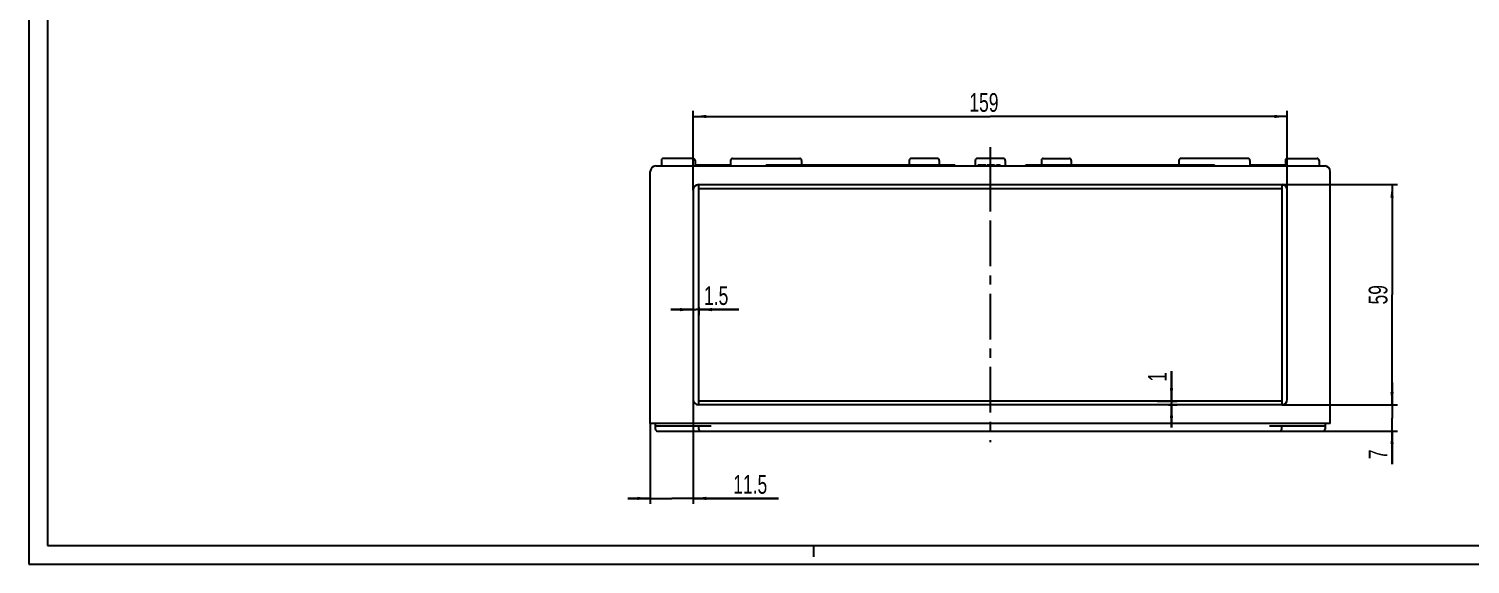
# Model space of a CAD drawing. Header units: millimetres. Extents: x 0 to 594, y 0 to 420.
# Drawn here: x 0 to 385.7, y 0 to 143.4 of the extents above; entities that cross this region are included whole.
import ezdxf

# ---------------------------------------------------------------- set-up
doc = ezdxf.new("R2010")
doc.units = ezdxf.units.MM
doc.header["$LTSCALE"] = 32.67
doc.linetypes.add('CENTER', pattern=[0.6, 0.375, -0.075, 0.075, -0.075])
doc.layers.get('0').update_dxf_attribs({"linetype": 'CONTINUOUS'})
for name, color, linetype in [('RUNDUNGEN', 7, 'CONTINUOUS'), ('TEIL_STARTBEZUEGE', 7, 'CONTINUOUS'), ('ZEICHNUNGSBEMASSUNGEN', 7, 'CONTINUOUS')]:
    doc.layers.add(name, color=color, linetype=linetype)
doc.styles.get("Standard").update_dxf_attribs({"font": 'txt', "width": 0.7})
doc.dimstyles.new('DIMSTYLE_1', dxfattribs={"dimtxt": 5, "dimasz": 3.5, "dimexe": 0.18, "dimexo": 0.0625, "dimgap": 0.09, "dimtad": 1, "dimdec": 3, "dimdsep": 46, "dimtxsty": 'Standard', "dimblk": '_FILLED', "dimblk1": '_FILLED', "dimblk2": '_FILLED', "dimcen": 0.09, "dimclrt": 5, "dimadec": 0, "dimazin": 0, "dimtp": 0.2, "dimtm": 0.2, "dimtfac": 1, "dimtdec": 3, "dimtofl": 0, "dimtmove": 0, "dimatfit": 3, "dimldrblk": '_FILLED', "dimfxl": 1, "dimtolj": 1, "dimarcsym": 0})
doc.dimstyles.new('DIMSTYLE_2', dxfattribs={"dimtxt": 5, "dimasz": 3.5, "dimexe": 0.18, "dimexo": 0.0625, "dimgap": 0.09, "dimtad": 1, "dimdec": 3, "dimdsep": 46, "dimtxsty": 'Standard', "dimblk": '_FILLED', "dimblk1": '_FILLED', "dimblk2": '_FILLED', "dimcen": 0.09, "dimclrt": 5, "dimadec": 0, "dimazin": 0, "dimtp": 0.5, "dimtm": 0.5, "dimtfac": 1, "dimtdec": 3, "dimtofl": 0, "dimtmove": 0, "dimatfit": 3, "dimldrblk": '_FILLED', "dimfxl": 1, "dimtolj": 1, "dimarcsym": 0})
doc.dimstyles.new('DIMSTYLE_3', dxfattribs={"dimtxt": 5, "dimasz": 3.5, "dimexe": 0.18, "dimexo": 0.0625, "dimgap": 0.09, "dimtad": 1, "dimdec": 3, "dimdsep": 46, "dimtxsty": 'Standard', "dimblk": '_FILLED', "dimblk1": '_FILLED', "dimblk2": '_FILLED', "dimcen": 0.09, "dimclrt": 5, "dimadec": 0, "dimazin": 0, "dimtp": 0.1, "dimtm": 0.1, "dimtfac": 1, "dimtdec": 3, "dimtofl": 0, "dimtmove": 0, "dimatfit": 3, "dimldrblk": '_FILLED', "dimfxl": 1, "dimtolj": 1, "dimarcsym": 0})
doc.dimstyles.new('DIMSTYLE_4', dxfattribs={"dimtxt": 5, "dimasz": 3.5, "dimexe": 0.18, "dimexo": 0.0625, "dimgap": 0.09, "dimtad": 1, "dimdec": 3, "dimdsep": 46, "dimtxsty": 'Standard', "dimblk": '_FILLED', "dimblk1": '_FILLED', "dimblk2": '_FILLED', "dimcen": 0.09, "dimclrt": 5, "dimadec": 0, "dimazin": 0, "dimtp": 0.3, "dimtm": 0.3, "dimtfac": 1, "dimtdec": 3, "dimtofl": 0, "dimtmove": 0, "dimatfit": 3, "dimldrblk": '_FILLED', "dimfxl": 1, "dimtolj": 1, "dimarcsym": 0})

# ---------------------------------------------------------------- blocks, each defined once
blk = doc.blocks.new('_FILLED')
at = {"color": 0, "linetype": 'ByBlock'}
blk.add_solid([(0, 0), (-1, 0.125), (-1, -0.125)], dxfattribs=at)
blk = doc.blocks.new('*D23')
at = {"layer": 'ZEICHNUNGSBEMASSUNGEN', "color": 2, "linetype": 'Continuous'}
for p, q in [((177.81, 100.14), (177.81, 121.39)), ((177.81, 119.89), (257.31, 119.89)), ((336.81, 119.89), (257.31, 119.89)), ((336.81, 100.14), (336.81, 121.39))]:
    blk.add_line(p, q, dxfattribs=at)
at = {"layer": 'ZEICHNUNGSBEMASSUNGEN', "color": 2, "linetype": 'Continuous', "xscale": 3.5, "yscale": 3.5, "zscale": 3.5, "rotation": 180}
blk.add_blockref('_FILLED', (177.81, 119.89), dxfattribs=at)
at = {"layer": 'ZEICHNUNGSBEMASSUNGEN', "color": 2, "linetype": 'Continuous', "xscale": 3.5, "yscale": 3.5, "zscale": 3.5}
blk.add_blockref('_FILLED', (336.81, 119.89), dxfattribs=at)
at = {"layer": 'ZEICHNUNGSBEMASSUNGEN', "color": 5, "linetype": 'Continuous', "insert": (255.61, 126.14), "char_height": 5, "width": 10.3571, "attachment_point": 2, "line_spacing_factor": 0.9}
blk.add_mtext('159', dxfattribs=at)
blk = doc.blocks.new('*D24')
at = {"layer": 'ZEICHNUNGSBEMASSUNGEN', "color": 2, "linetype": 'Continuous'}
for p, q in [((177.81, 44.14), (177.81, 16.12)), ((166.31, 37.64), (166.31, 16.12)), ((166.31, 17.62), (160.31, 17.62)), ((160.31, 17.62), (172.06, 17.62)), ((200.65, 17.62), (172.06, 17.62)), ((177.81, 17.62), (200.65, 17.62))]:
    blk.add_line(p, q, dxfattribs=at)
at = {"layer": 'ZEICHNUNGSBEMASSUNGEN', "color": 2, "linetype": 'Continuous', "xscale": 3.5, "yscale": 3.5, "zscale": 3.5}
blk.add_blockref('_FILLED', (166.31, 17.62), dxfattribs=at)
at = {"layer": 'ZEICHNUNGSBEMASSUNGEN', "color": 2, "linetype": 'Continuous', "xscale": 3.5, "yscale": 3.5, "zscale": 3.5, "rotation": 180}
blk.add_blockref('_FILLED', (177.81, 17.62), dxfattribs=at)
at = {"layer": 'ZEICHNUNGSBEMASSUNGEN', "color": 5, "linetype": 'Continuous', "insert": (188.51, 23.87), "char_height": 5, "width": 12.1429, "attachment_point": 1, "line_spacing_factor": 0.9}
blk.add_mtext('11.5', dxfattribs=at)
blk = doc.blocks.new('*D25')
at = {"layer": 'ZEICHNUNGSBEMASSUNGEN', "color": 2, "linetype": 'Continuous'}
for p, q in [((177.81, 68.17), (171.81, 68.17)), ((171.81, 68.17), (178.56, 68.17)), ((177.81, 68.84), (177.81, 66.67)), ((189.99, 68.17), (178.56, 68.17)), ((179.31, 68.84), (179.31, 66.67)), ((179.31, 68.17), (189.99, 68.17))]:
    blk.add_line(p, q, dxfattribs=at)
at = {"layer": 'ZEICHNUNGSBEMASSUNGEN', "color": 2, "linetype": 'Continuous', "xscale": 3.5, "yscale": 3.5, "zscale": 3.5}
blk.add_blockref('_FILLED', (177.81, 68.17), dxfattribs=at)
at = {"layer": 'ZEICHNUNGSBEMASSUNGEN', "color": 2, "linetype": 'Continuous', "xscale": 3.5, "yscale": 3.5, "zscale": 3.5, "rotation": 180}
blk.add_blockref('_FILLED', (179.31, 68.17), dxfattribs=at)
at = {"layer": 'ZEICHNUNGSBEMASSUNGEN', "color": 5, "linetype": 'Continuous', "insert": (180.7, 74.42), "char_height": 5, "width": 9.2857, "attachment_point": 1, "line_spacing_factor": 0.9}
blk.add_mtext('1.5', dxfattribs=at)
blk = doc.blocks.new('*D26')
at = {"layer": 'ZEICHNUNGSBEMASSUNGEN', "color": 2, "linetype": 'Continuous'}
for p, q in [((305.81, 43.64), (305.81, 51.71)), ((305.81, 51.71), (305.81, 43.14)), ((301.98, 43.64), (307.31, 43.64)), ((305, 42.64), (307.31, 42.64)), ((305.81, 36.64), (305.81, 43.14)), ((305.81, 42.64), (305.81, 36.64))]:
    blk.add_line(p, q, dxfattribs=at)
at = {"layer": 'ZEICHNUNGSBEMASSUNGEN', "color": 2, "linetype": 'Continuous', "xscale": 3.5, "yscale": 3.5, "zscale": 3.5}
for p, rotation in [((305.81, 43.64), 270), ((305.81, 42.64), 90)]:
    blk.add_blockref('_FILLED', p, dxfattribs=dict(at, rotation=rotation))
at = {"layer": 'ZEICHNUNGSBEMASSUNGEN', "color": 5, "linetype": 'Continuous', "insert": (299.56, 48.85), "char_height": 5, "width": 2.8571, "attachment_point": 1, "rotation": 90, "line_spacing_factor": 0.9}
blk.add_mtext('1', dxfattribs=at)
blk = doc.blocks.new('*D27')
at = {"layer": 'ZEICHNUNGSBEMASSUNGEN', "color": 2, "linetype": 'Continuous'}
for p, q in [((364.84, 42.64), (364.84, 48.64)), ((364.84, 48.64), (364.84, 39.14)), ((335.31, 42.64), (366.34, 42.64)), ((364.84, 26.79), (364.84, 39.14)), ((332.01, 35.64), (366.34, 35.64)), ((364.84, 35.64), (364.84, 26.79))]:
    blk.add_line(p, q, dxfattribs=at)
at = {"layer": 'ZEICHNUNGSBEMASSUNGEN', "color": 2, "linetype": 'Continuous', "xscale": 3.5, "yscale": 3.5, "zscale": 3.5}
for p, rotation in [((364.84, 42.64), 270), ((364.84, 35.64), 90)]:
    blk.add_blockref('_FILLED', p, dxfattribs=dict(at, rotation=rotation))
at = {"layer": 'ZEICHNUNGSBEMASSUNGEN', "color": 5, "linetype": 'Continuous', "insert": (358.59, 30.72), "char_height": 5, "width": 3.9286, "attachment_point": 3, "rotation": 90, "line_spacing_factor": 0.9}
blk.add_mtext('7', dxfattribs=at)
blk = doc.blocks.new('*D28')
at = {"layer": 'ZEICHNUNGSBEMASSUNGEN', "color": 2, "linetype": 'Continuous'}
for p, q in [((335.31, 101.64), (366.34, 101.64)), ((364.84, 101.64), (364.84, 72.14)), ((364.84, 42.64), (364.84, 72.14)), ((346.25, 42.64), (366.34, 42.64))]:
    blk.add_line(p, q, dxfattribs=at)
at = {"layer": 'ZEICHNUNGSBEMASSUNGEN', "color": 2, "linetype": 'Continuous', "xscale": 3.5, "yscale": 3.5, "zscale": 3.5}
for p, rotation in [((364.84, 101.64), 90), ((364.84, 42.64), 270)]:
    blk.add_blockref('_FILLED', p, dxfattribs=dict(at, rotation=rotation))
at = {"layer": 'ZEICHNUNGSBEMASSUNGEN', "color": 5, "linetype": 'Continuous', "insert": (358.59, 72.14), "char_height": 5, "width": 7.5, "attachment_point": 2, "rotation": 90, "line_spacing_factor": 0.9}
blk.add_mtext('59', dxfattribs=at)

msp = doc.modelspace()

# ---------------------------------------------------------------- linework, layer by layer
at = {"color": 2, "linetype": 'Continuous'}
for p, q in [((0, 420), (0, 0)), ((210, 5), (210, 2)), ((0, 0), (594, 0))]:
    msp.add_line(p, q, dxfattribs=at)
at = {"color": 7, "linetype": 'Continuous'}
for p, q in [((5, 415), (5, 5)), ((169.3067, 108.1374), (169.3067, 106.6374)), ((178.3067, 108.1374), (178.3067, 106.6374)), ((187.8067, 108.1374), (187.8067, 106.6374)), ((206.8067, 108.1374), (206.8067, 106.9374)), ((235.6317, 108.1374), (235.6317, 106.9374)), ((243.6317, 108.1374), (243.6317, 106.9374)), ((253.3067, 108.1374), (253.3067, 106.6374)), ((257.3067, 108.6374), (257.3067, 94.4357)), ((261.3067, 108.1374), (261.3067, 106.6374)), ((270.9817, 108.1374), (270.9817, 106.9374)), ((278.9817, 108.1374), (278.9817, 106.9374)), ((307.8067, 108.1374), (307.8067, 106.9374)), ((326.8067, 108.1374), (326.8067, 106.6374)), ((336.3067, 108.1374), (336.3067, 106.6374)), ((345.3067, 108.1374), (345.3067, 106.6374)), ((178.3067, 106.9374), (187.8067, 106.9374)), ((197.3067, 106.6374), (197.3067, 106.9374)), ((197.3067, 106.9374), (247.8067, 106.9374)), ((197.6067, 106.6374), (197.6067, 106.9374)), ((247.8067, 106.6374), (247.8067, 106.9374)), ((254.1108, 106.6374), (254.1108, 106.9374)), ((254.1108, 106.9374), (256.0985, 106.9374)), ((256.0985, 106.6374), (256.0985, 106.9374)), ((256.4922, 106.6374), (256.4922, 106.9374)), ((256.4922, 106.9374), (258.487, 106.9374)), ((258.487, 106.6374), (258.487, 106.9374)), ((258.9768, 106.6374), (258.9768, 106.9374)), ((258.9768, 106.9374), (259.9802, 106.9374)), ((259.4809, 106.6374), (259.4809, 106.9374)), ((259.9802, 106.6374), (259.9802, 106.9374)), ((266.8067, 106.6374), (266.8067, 106.9374)), ((266.8067, 106.9374), (317.3067, 106.9374)), ((317.0067, 106.6374), (317.0067, 106.9374)), ((317.3067, 106.6374), (317.3067, 106.9374)), ((326.8067, 106.9374), (336.3067, 106.9374)), ((328.3255, 106.6374), (328.3255, 106.9374)), ((328.8567, 106.6374), (328.8567, 106.9374)), ((331.3567, 106.6374), (331.3567, 106.9374)), ((331.8831, 106.6374), (331.8831, 106.9374)), ((179.3067, 43.6374), (179.3067, 100.6374)), ((179.3067, 100.6374), (335.3067, 100.6374)), ((335.3067, 100.6374), (335.3067, 43.6374)), ((335.3067, 43.6374), (179.3067, 43.6374)), ((167.7067, 36.1374), (167.7067, 37.6374)), ((182.6067, 36.9374), (167.7067, 36.9374)), ((179.3067, 36.1374), (179.3067, 36.9374)), ((346.9067, 36.9374), (332.0067, 36.9374)), ((335.3067, 36.1374), (335.3067, 36.9374)), ((346.9067, 37.6374), (346.9067, 36.1374)), ((5, 5), (589, 5))]:
    msp.add_line(p, q, dxfattribs=at)
at = {"layer": 'RUNDUNGEN', "color": 7, "linetype": 'Continuous'}
for p, q in [((177.8067, 108.6374), (169.8067, 108.6374)), ((188.3067, 108.6374), (206.3067, 108.6374)), ((243.1317, 108.6374), (236.1317, 108.6374)), ((260.8067, 108.6374), (253.8067, 108.6374)), ((271.4817, 108.6374), (278.4817, 108.6374)), ((326.3067, 108.6374), (308.3067, 108.6374)), ((336.8067, 108.6374), (344.8067, 108.6374)), ((166.3067, 37.6374), (166.3067, 105.1374)), ((167.8067, 106.6374), (346.8067, 106.6374)), ((348.3067, 37.6374), (348.3067, 105.1374)), ((179.3067, 100.6374), (179.3067, 101.6374)), ((179.3067, 101.6374), (335.3067, 101.6374)), ((335.3067, 101.6374), (335.3067, 100.6374)), ((177.8067, 100.1374), (177.8067, 44.1374)), ((336.8067, 44.1374), (336.8067, 100.1374)), ((179.3067, 42.6374), (179.3067, 43.6374)), ((335.3067, 42.6374), (179.3067, 42.6374)), ((335.3067, 43.6374), (335.3067, 42.6374)), ((348.3067, 37.6374), (166.3067, 37.6374)), ((168.2067, 35.6374), (346.4067, 35.6374))]:
    msp.add_line(p, q, dxfattribs=at)
for centre, radius, start, end in [((169.8067, 108.1374), 0.5, 90, 180), ((177.8067, 108.1374), 0.5, 0, 90), ((188.3067, 108.1374), 0.5, 90, 180), ((206.3067, 108.1374), 0.5, 0, 90), ((236.1317, 108.1374), 0.5, 90, 180), ((243.1317, 108.1374), 0.5, 0, 90), ((253.8067, 108.1374), 0.5, 90, 180), ((260.8067, 108.1374), 0.5, 0, 90), ((271.4817, 108.1374), 0.5, 90, 180), ((278.4817, 108.1374), 0.5, 0, 90), ((308.3067, 108.1374), 0.5, 90, 180), ((326.3067, 108.1374), 0.5, 0, 90), ((336.8067, 108.1374), 0.5, 90, 180), ((344.8067, 108.1374), 0.5, 0, 90), ((167.8067, 105.1374), 1.5, 90, 180), ((346.8067, 105.1374), 1.5, 0, 90), ((179.3067, 100.1374), 1.5, 90, 180), ((335.3067, 100.1374), 1.5, 0, 90), ((179.3067, 44.1374), 1.5, 180, 270), ((335.3067, 44.1374), 1.5, 270, 360), ((168.2067, 36.1374), 0.5, 180, 270), ((179.8067, 36.1374), 0.5, 180, 270), ((334.8067, 36.1374), 0.5, 270, 360), ((346.4067, 36.1374), 0.5, 270, 360)]:
    msp.add_arc(centre, radius, start, end, dxfattribs=at)
for points in [[(179.3067, 101.6374), (179.2683, 101.599), (179.1637, 101.4904), (179.0657, 101.3756), (179.0067, 101.2993)], [(335.3067, 101.6374), (335.345, 101.599), (335.4496, 101.4904), (335.5476, 101.3756), (335.6067, 101.2993)], [(179.3067, 42.6374), (179.2683, 42.6758), (179.1637, 42.7844), (179.0657, 42.8993), (179.0067, 42.9755)], [(335.3067, 42.6374), (335.345, 42.6758), (335.4496, 42.7844), (335.5476, 42.8993), (335.6067, 42.9755)]]:
    msp.add_open_spline(points, degree=3, knots=[0, 0, 0, 0, 0.36007371, 1, 1, 1, 1], dxfattribs=at)
at = {"layer": 'TEIL_STARTBEZUEGE', "color": 7, "linetype": 'CENTER'}
msp.add_line((257.3067, 111.6374), (257.3067, 32.6374), dxfattribs=at)

# ---------------------------------------------------------------- dimensions: what is measured, and where the dimension line sits
at = {"layer": 'ZEICHNUNGSBEMASSUNGEN', "color": 2, "linetype": 'Continuous'}
for base, p1, p2, dimstyle, picture, middle in [((336.8067, 119.8914), (177.8067, 100.1374), (336.8067, 100.1374), 'DIMSTYLE_2', '*D23', (250.4308, 123.6414)), ((179.3067, 68.1747), (177.8067, 66.6747), (179.3067, 66.6747), 'DIMSTYLE_3', '*D25', (185.3475, 71.9247)), ((177.8067, 17.6192), (166.3067, 37.6374), (177.8067, 44.1374), 'DIMSTYLE_1', '*D24', (194.5815, 21.3692))]:
    dim = msp.add_linear_dim(base=base, p1=p1, p2=p2, dimstyle=dimstyle, dxfattribs=at)
    dim.commit()
    dim.dimension.update_dxf_attribs({"geometry": picture, "text_midpoint": middle, "dimtype": 160})
for base, p1, p2, dimstyle, picture, middle in [((364.8428, 42.6374), (335.3067, 101.6374), (346.248, 42.6374), 'DIMSTYLE_4', '*D28', (362.7731, 68.7849)), ((305.8141, 42.6374), (301.9834, 43.6374), (307.3141, 42.6374), 'DIMSTYLE_3', '*D26', (302.0641, 50.2776)), ((364.8428, 35.6374), (335.3067, 42.6374), (332.0067, 35.6374), 'DIMSTYLE_1', '*D27', (362.8531, 25.2455))]:
    dim = msp.add_linear_dim(base=base, p1=p1, p2=p2, angle=270, dimstyle=dimstyle, dxfattribs=at)
    dim.commit()
    dim.dimension.update_dxf_attribs({"geometry": picture, "text_midpoint": middle, "dimtype": 160})

doc.saveas('drawing.dxf')
